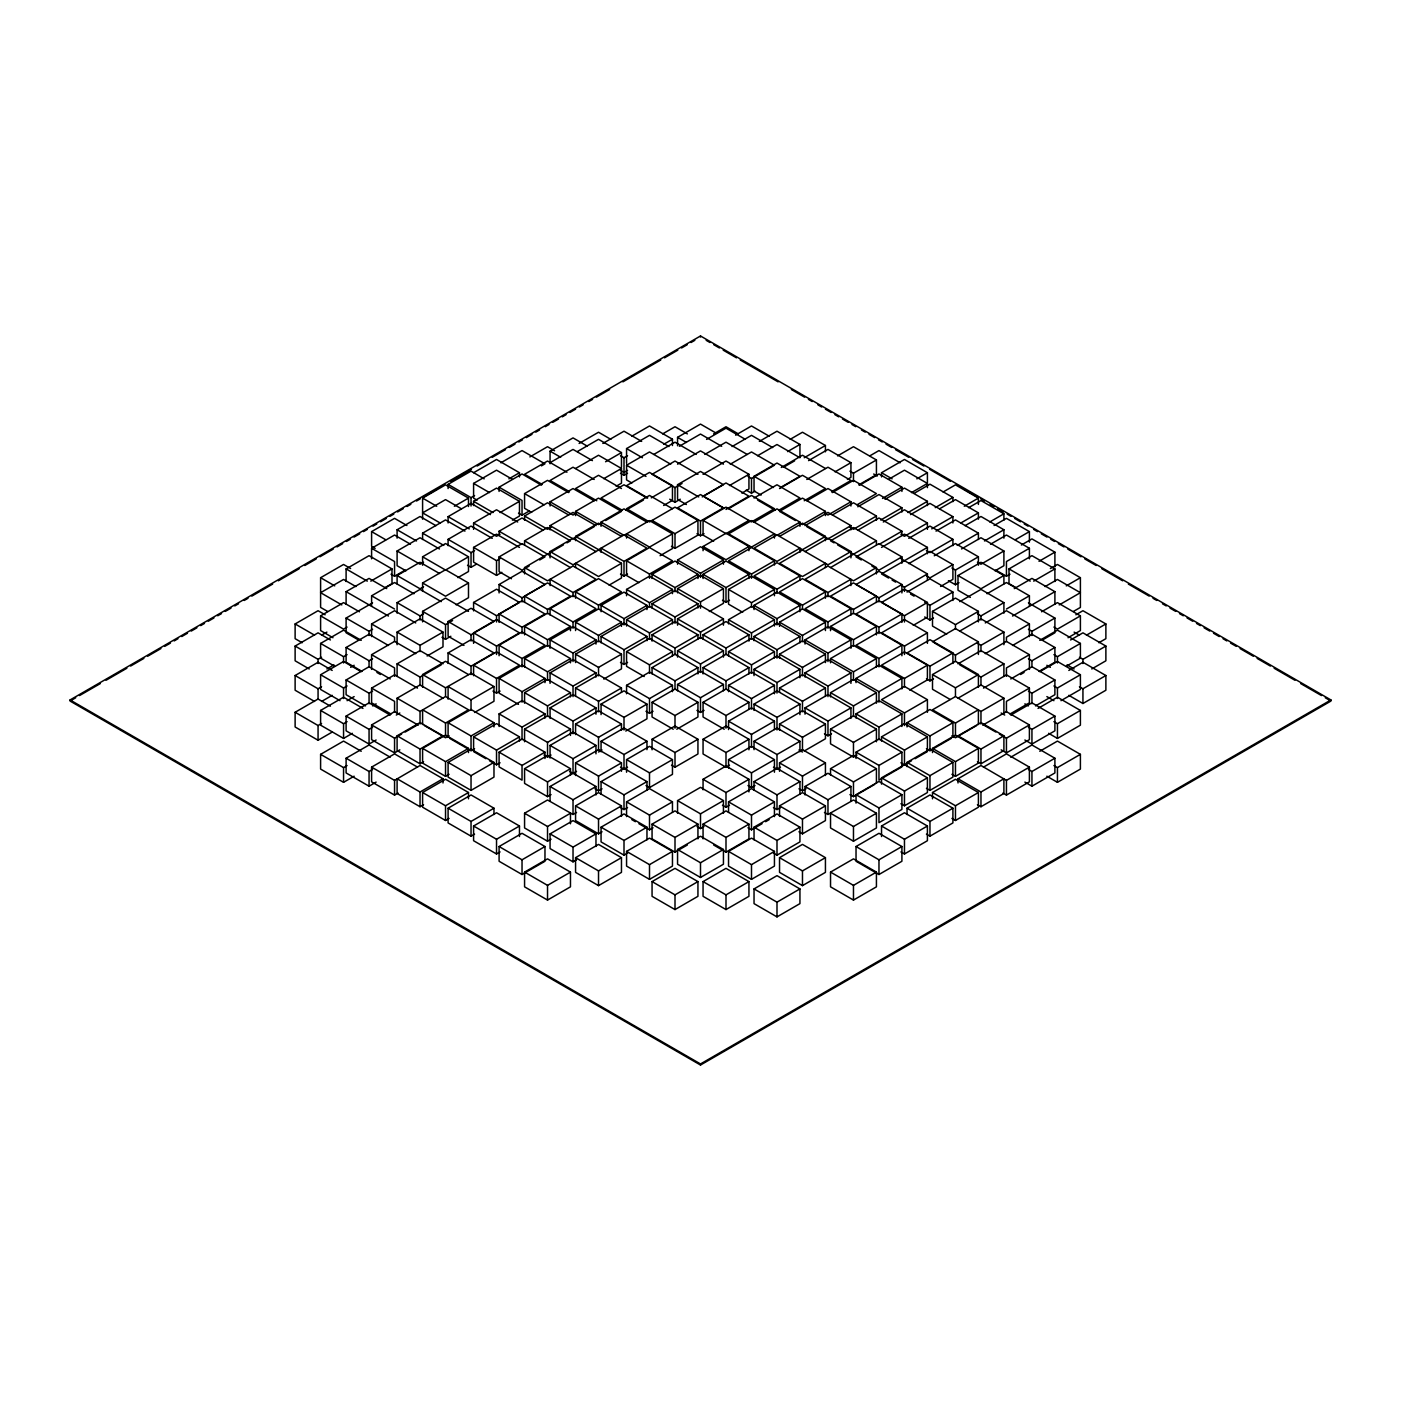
<?xml version="1.0" encoding="UTF-8"?>
<svg xmlns="http://www.w3.org/2000/svg" width="1401" height="1401" viewBox="0 0 1401 1401"><rect width="100%" height="100%" fill="white"/><g stroke="black" fill="none" stroke-linecap="round" stroke-linejoin="round"><path stroke-width="1.5" d="M70.05 699.957L700.5 335.977L1330.95 699.957L1330.95 701.043L700.5 1065.023L70.05 701.043L70.05 699.957L700.5 1063.954L1330.95 699.957M71.941 699.94L75.724 697.751M79.524 695.561L100.347 683.548M106.021 680.273L126.843 668.242M130.626 666.053L143.883 658.4M147.665 656.228L160.922 648.575M164.705 646.386L170.397 643.112M174.179 640.922L177.962 638.733M181.745 636.544L187.436 633.27M191.219 631.08L196.893 627.806M200.676 625.617L204.476 623.427M208.259 621.238L213.933 617.964M217.715 615.775L221.516 613.585M225.298 611.396L230.972 608.122M234.755 605.933L238.555 603.761M244.229 600.469L248.012 598.28M251.795 596.108L272.635 584.077M278.309 580.802L299.131 568.771M304.805 565.496L316.171 558.946M319.953 556.757L333.21 549.104M336.993 546.915L342.685 543.641M346.467 541.451L350.25 539.262M354.033 537.073L359.724 533.799M363.507 531.609L367.29 529.42M372.964 526.146L376.764 523.956M380.547 521.767L386.221 518.493M390.003 516.304L393.786 514.114M397.586 511.943L403.26 508.651M407.043 506.479L410.826 504.29M416.517 501.015L420.3 498.826M424.083 496.637L437.34 488.984M450.597 481.331L471.419 469.3M477.093 466.025L488.459 459.475M492.241 457.286L505.498 449.633M509.281 447.444L514.955 444.17M518.755 441.98L522.538 439.791M526.321 437.602L531.995 434.328M535.795 432.138L539.578 429.949M545.252 426.675L549.034 424.485M552.835 422.314L558.509 419.022M562.291 416.833L566.074 414.661M569.874 412.472L575.548 409.197M579.331 407.008L583.114 404.819M588.805 401.544L592.588 399.355M596.371 397.166L609.628 389.513M622.885 381.86L660.747 360.004M664.529 357.815L677.786 350.162M681.569 347.973L687.243 344.699M691.026 342.509L694.826 340.32M422.594 519.176L422.594 498.108L445.536 484.851L468.494 498.108L468.494 506.514M448.092 488.564L448.092 484.361L471.034 471.121L484.168 478.844M375.135 548.369L371.598 546.32L371.598 531.609L394.557 518.352L406.903 525.498M473.591 472.732L496.532 459.475L519.473 472.732L519.473 476.935M500.84 462.803L522.03 450.579L544.971 463.819L541.451 465.868M477.111 500.175L473.591 498.143L473.591 483.415L496.532 470.176L512.416 479.352M397.096 538.159L397.096 529.753L420.037 516.496L435.921 525.673M327.676 611.484L320.601 607.421L320.601 577.702L343.56 564.463L350.618 568.543M371.598 558.806L371.598 548.281L394.557 535.042L410.44 544.201M529.876 456.901L547.528 446.709L554.586 450.772M454.362 506.251L468.494 498.108M346.1 581.52L346.1 568.911L369.058 555.672L392 568.911L392 583.639L384.942 587.702M550.068 463.766L550.068 451.157L573.027 437.9L587.142 446.061M448.092 484.361L471.034 497.618L474.571 495.569M508.896 478.844L519.473 472.732M473.591 505.551L473.591 501.33L496.532 488.091L519.473 501.33L519.473 516.058L512.416 520.139M448.092 522.958L448.092 516.654L471.034 503.397L490.455 514.605M499.089 491.418L499.089 487.198L522.03 473.958L541.451 485.166M422.594 539.473L422.594 533.168L445.536 519.911L464.957 531.119M579.103 443.452L598.525 432.244L610.871 439.371M405.922 570.802L397.096 565.706L397.096 550.996L420.037 537.739L439.459 548.947M550.068 462.663L573.027 449.423L592.43 460.631M577.335 451.56L598.525 439.336L621.466 452.593L621.466 467.304M346.1 604.269L346.1 591.66L369.058 578.403L386.711 588.595M602.833 443.434L624.005 431.21L641.658 441.403M302.178 642.744L295.121 638.681L295.121 623.953L318.062 610.713L325.12 614.776M370.81 581.135L392 568.911M473.591 529.35L473.591 523.046L496.532 509.789L517.705 522.013M531.644 512.398L524.569 508.318L524.569 493.607L547.528 480.35L568.701 492.574M448.092 545.654L448.092 539.35L471.034 526.093L492.224 538.334M332.965 637.718L320.601 630.59L320.601 615.862L343.56 602.623L359.444 611.782M422.594 565.216L422.594 556.792L445.536 543.553L468.494 556.792L468.494 571.52L457.899 577.632M575.566 468.477L598.525 455.237L621.466 468.477L621.466 483.205L616.16 486.252M631.851 436.166L649.504 425.974L672.462 439.231L672.462 445.536M500.069 512.556L519.473 501.33M391.019 574.217L394.557 576.249L405.134 570.137M397.096 583.937L397.096 575.531L420.037 562.274L439.459 573.482M423.575 562.204L420.037 564.235L397.096 550.996M371.598 606.3L371.598 595.793L394.557 582.536L413.96 593.744M626.562 463.311L626.562 448.583L649.504 435.343L668.925 446.551M605.582 461.752L621.466 452.593M309.236 668.96L295.121 660.799L295.121 646.071L318.062 632.832L330.408 639.959M662.655 433.89L675.002 426.745L687.366 433.89M518.493 513.134L522.03 515.183L529.088 511.102M358.463 639.924L346.1 632.779L346.1 618.069L372.578 602.868M620.485 455.675L624.005 457.707L627.543 455.675M524.569 520.244L524.569 516.023L547.528 502.784L568.701 515.008M499.089 535.445L499.089 531.224L522.03 517.985L543.203 530.208M550.068 506.006L550.068 501.786L573.027 488.546L594.199 500.77M321.582 635.161L326.888 632.114M501.821 572.326L496.532 575.373L473.591 562.134L473.591 547.406L496.532 534.166L519.473 547.406M500.069 534.254L496.532 536.285L473.591 523.046M448.092 539.35L471.034 552.589L474.571 550.558M422.594 591.38L422.594 582.974L445.536 569.734L468.494 582.974L468.494 597.702L456.131 604.829M631.851 482.995L626.562 479.93L626.562 465.22L649.504 451.963L670.694 464.204M468.494 556.792L445.536 570.049L422.594 556.792M603.813 478.669L621.466 468.477M347.08 627.07L343.56 629.119L320.601 615.862M663.636 444.327L672.462 439.231M334.734 666.298L320.601 658.137L320.601 643.427L343.56 630.17L361.213 640.362M677.559 445.746L677.559 437.34L700.5 424.1L716.384 433.259M423.575 586.739L420.037 588.77L397.096 575.531M397.096 613.165L397.096 602.64L420.037 589.401L441.227 601.624M653.829 454.432L675.002 442.191L696.192 454.432M627.543 470.386L624.005 472.435L620.485 470.386M620.485 473.24L624.005 475.289L627.543 473.24M371.598 636.579L371.598 623.953L394.557 610.713L415.729 622.937M679.327 446.289L700.5 434.065L721.673 446.289M467.514 565.286L471.034 567.317L476.322 564.253M295.121 646.071L318.062 659.328L321.582 657.297M550.068 529.841L550.068 525.638L573.027 512.398L595.968 525.638M524.569 545.024L524.569 540.821L547.528 527.564L570.47 540.821L566.932 542.852M575.566 515.586L575.566 511.383L598.525 498.126L621.466 511.383L605.582 520.542M346.1 618.069L369.058 631.308L372.578 629.277M511.435 578.753L499.089 571.626L499.089 556.898L522.03 543.658L544.971 556.898L539.683 559.962M551.048 527.249L547.528 529.28L524.569 516.023M576.547 512.994L573.027 515.043L550.068 501.786M314.524 701.446L295.121 690.238L295.121 675.527L318.062 662.27L332.177 670.431M713.634 433.89L725.998 426.745L738.345 433.89M361.983 671.394L346.1 662.235L346.1 647.507L369.058 634.268L388.462 645.476M473.591 547.406L496.532 560.663L500.069 558.614M706.577 439.389L725.998 428.181L745.42 439.389M468.494 582.974L445.536 596.231L422.594 582.974M320.601 643.427L343.56 656.666L347.08 654.635M422.594 621.869L422.594 611.361L445.536 598.104L468.494 611.361M677.559 464.151L700.5 450.912L723.441 464.151M326.888 668.96L333.946 664.88M397.096 602.64L420.037 615.897L423.575 613.848M340.023 700.675L320.601 689.467L320.601 674.739L343.56 661.5L361.213 671.692M735.613 435.151L751.496 425.974L769.149 436.166M397.096 644.705L397.096 632.079L420.037 618.839L442.996 632.079L442.996 646.807L427.112 655.983M704.808 454.432L725.998 442.191L747.171 454.432M575.566 540.611L575.566 536.39L598.525 523.151L621.466 536.39M550.068 557.861L550.068 551.556L573.027 538.299L595.968 551.556M601.064 526.321L601.064 522.118L624.005 508.861L646.964 522.118M371.598 669.398L371.598 654.67L394.557 641.43L415.729 653.654M732.075 446.551L751.496 435.343L772.669 447.567M350.618 667.314L354.138 665.282M594.199 526.671L573.027 538.895L550.068 525.638M524.569 573.885L524.569 567.58L563.412 544.884M602.045 522.591L598.525 524.622L575.566 511.383M529.088 566.074L522.03 570.154L499.089 556.898M625.774 510.262L643.427 500.069M295.121 675.527L318.062 688.767L321.582 686.735M499.089 584.515L522.03 571.275L544.971 584.515L522.03 597.772L499.089 584.515L499.089 592.938M346.1 647.507L369.058 660.747L372.578 658.715M651.272 497.863L672.462 485.639L672.462 500.367L663.636 505.463M473.591 602.465L496.532 589.208L519.473 602.465L496.532 615.704L473.591 602.465L473.591 610.871M686.385 504.518L677.559 499.421L677.559 484.693L700.5 471.454L723.441 484.693L702.269 496.935M697.943 474.309L675.002 461.052L652.06 474.309L675.002 487.548L682.059 483.468M365.521 705.911L346.1 694.703L346.1 679.975L369.058 666.736L390.231 678.96M759.342 441.403L776.995 431.21L799.936 444.45L799.936 457.076M448.092 621.501L471.034 608.262L493.975 621.501L471.034 634.758L448.092 621.501L448.092 636.229L463.976 645.388M703.057 474.309L725.998 461.052L748.94 474.309L748.94 489.019L741.882 493.099M422.594 611.361L445.536 624.601L452.593 620.538M332.177 732.093L318.062 740.236L295.121 726.996L295.121 712.268L318.062 699.029L330.408 706.157M730.306 464.204L751.496 451.963L774.438 465.22L751.496 478.459L747.959 476.428M320.601 674.739L343.56 687.996L347.08 685.947M321.582 701.446L332.177 695.334M397.096 632.079L420.037 645.336L442.996 632.079M669.713 499.211L675.002 502.276L680.291 499.211M397.096 676.455L397.096 663.846L420.037 650.607L442.996 663.846M757.573 455.728L776.995 444.52L799.936 457.759M352.387 733.318L343.56 738.415L320.601 725.175L320.601 710.447L343.56 697.208L362.964 708.416M790.129 439.371L802.475 432.244L825.434 445.5L825.434 451.805M442.016 637.297L445.536 639.329L450.842 636.264M524.569 596.143L547.528 582.904L570.47 596.143L547.528 609.4L524.569 596.143L524.569 602.448M347.08 700.675L354.138 696.595M499.089 613.971L522.03 600.714L544.971 613.971L522.03 627.21L499.089 613.971L499.089 622.377M703.057 496.199L725.998 482.96L748.94 496.199L725.998 509.456M391.019 714.037L371.598 702.829L371.598 688.101L394.557 674.862L417.498 688.101M346.1 679.975L369.058 693.232L372.578 691.183M473.591 632.832L496.532 619.592L519.473 632.832L496.532 646.089L473.591 632.832L473.591 643.357M787.572 451.595L799.936 444.45M729.518 485.517L748.94 474.309M295.121 712.268L318.062 725.525L321.582 723.494M448.092 652.936L471.034 639.697L493.975 652.936L471.034 666.193L448.092 652.936L448.092 663.461M761.111 495.096L754.036 491.015L754.036 476.305L776.995 463.048L799.936 476.305L780.515 487.513M376.116 740.008L369.058 744.071L346.1 730.832L346.1 716.104L369.058 702.864L390.231 715.088M422.594 687.173L422.594 674.564L445.536 661.307L468.494 674.564M781.303 467.461L802.475 455.237L825.434 468.477M397.096 663.846L420.037 677.086L441.227 664.862M784.052 466.936L794.647 460.824M372.578 705.911L376.116 703.862M601.064 552.362L601.064 548.141L624.005 561.398L646.964 548.141L624.005 534.902L598.525 549.647L575.566 536.39M320.601 710.447L343.56 723.704L347.08 721.655M609.102 585.145L621.466 578L621.466 563.29L598.525 576.529L575.566 563.29L575.566 567.493M660.099 555.707L672.462 548.562L672.462 533.851L649.504 547.09L626.562 533.851L626.562 538.054M804.244 457.724L825.434 445.5M626.562 560.803L649.504 547.563L672.462 560.803L649.504 574.06L626.562 560.803L626.562 575.531L638.926 582.658M550.068 585.583L550.068 579.278L573.027 592.518L595.968 579.278L573.027 566.022L547.528 580.82L524.569 567.58M652.06 520.401L675.002 533.641L697.943 520.401L697.943 535.112L675.002 548.369L671.482 546.32M575.566 591.887L598.525 578.648L621.466 591.887L598.525 605.144L575.566 591.887L575.566 598.209M700.5 521.067L723.441 507.827L700.5 494.571L677.559 507.827L700.5 521.067L700.5 535.795L704.038 533.746M550.068 608.717L573.027 595.46L595.968 608.717L573.027 621.956L550.068 608.717L550.068 615.021M713.634 541.224L703.057 535.112L703.057 520.401L725.998 507.144L751.496 521.943L774.438 508.703L751.496 495.446L728.538 508.703M746.19 490.122L751.496 493.187L755.016 491.138M397.096 712.916L397.096 698.188L420.037 684.949L442.996 698.188M808.57 460.631L827.973 449.423L850.932 462.663L850.932 477.391L847.395 479.422M524.569 634.863L524.569 626.457L547.528 613.218L570.47 626.457L570.47 630.66M499.089 645.231L522.03 631.974L544.971 645.231L522.03 658.47L499.089 645.231L499.089 655.738M754.036 498.02L776.995 484.781L799.936 498.02L778.746 510.262M620.485 574.077L624.005 576.126L627.543 574.077M473.591 665.177L496.532 651.92L519.473 665.177L496.532 678.417L473.591 665.177L473.591 675.685M779.534 488.529L802.475 475.289L825.434 488.529L804.244 500.752M354.138 776.207L343.56 782.318L320.601 769.079L320.601 754.351L343.56 741.094L361.213 751.286M399.845 749.833L394.557 752.897L371.598 739.64L371.598 724.93L394.557 711.673L418.286 725.14M837.588 455.885L853.472 446.709L876.431 459.966L876.431 474.676L858.778 484.869M346.1 716.104L369.058 729.361L372.578 727.329M396.308 715.053L399.845 713.021M422.594 674.564L445.536 687.803L471.034 673.303L493.975 686.543L493.975 701.271L474.571 712.479M806.801 479.457L827.973 467.216L850.932 480.473L831.511 491.681M652.06 578.508L652.06 574.305L675.002 561.065L697.943 574.305L697.943 578.508M626.562 595.74L626.562 589.436L649.504 576.179L672.462 589.436L672.462 593.639M677.559 564.2L677.559 559.997L700.5 546.74L723.441 559.997L723.441 564.2M601.064 611.677L601.064 605.372L624.005 592.133L646.964 605.372L646.964 609.575M703.057 550.698L703.057 546.495L725.998 533.256L748.94 546.495L748.94 550.698M748.94 520.401L725.998 533.641L703.057 520.401M420.037 724.054L420.037 711.445L445.536 696.56L468.494 709.799L445.536 723.056L422.594 709.799L422.594 724.527M835.049 471.839L850.932 462.663M575.566 630.573L575.566 622.167L598.525 608.927L621.466 622.167L621.466 626.37M524.569 626.457L547.528 639.714L570.47 626.457M550.068 648.278L550.068 639.872L573.027 626.615L595.968 639.872L595.968 644.075M754.036 522.118L776.995 508.861L799.936 522.118L799.936 526.321M376.116 782.108L369.058 786.189L346.1 772.949L346.1 758.221L369.058 744.982L390.231 757.205M870.144 455.675L878.97 450.579L900.16 462.803M524.569 666.981L524.569 658.575L547.528 645.336L570.47 658.575L570.47 662.778M397.096 735.823L420.037 722.583L442.996 735.823L420.037 749.08L397.096 735.823L397.096 750.551L420.037 763.79L423.575 761.759M320.601 754.351L343.56 767.59L347.08 765.559M371.598 724.93L394.557 738.169L401.614 734.089M405.134 732.058L417.498 724.93M849.952 471.174L853.472 473.205L876.431 459.966M518.493 704.37L499.089 693.145L499.089 678.434L522.03 665.177L544.971 678.434L544.971 682.637M806.801 500.77L827.973 488.546L850.932 501.786L850.932 506.006M448.092 699.169L448.092 686.543L471.034 699.8L493.975 686.543M832.299 492.574L853.472 480.35L876.431 493.607L857.009 504.815M652.06 574.305L675.002 587.562L697.943 574.305M626.562 589.436L649.504 602.675L672.462 589.436M677.559 559.997L700.5 573.237L723.441 559.997M601.064 605.372L624.005 618.629L646.964 605.372M748.94 546.495L725.998 559.735L703.057 546.495M492.994 691.096L496.532 693.145L500.069 691.096M677.559 592.833L677.559 588.63L700.5 575.373L723.441 588.63L723.441 603.341L709.326 611.501M652.06 607.946L652.06 603.743L675.002 590.504L697.943 603.743L697.943 607.946M703.057 578.508L703.057 574.305L725.998 561.065L748.94 574.305L748.94 578.508M575.566 622.167L598.525 635.424L621.466 622.167M398.077 793.054L394.557 795.085L371.598 781.846L371.598 767.118L394.557 753.878L417.498 767.118M448.092 737.451L448.092 722.723L471.034 709.484L493.975 722.723L493.975 726.926M626.562 626.002L626.562 619.68L649.504 606.44L672.462 619.68L672.462 623.9M859.549 485.166L878.97 473.958L901.911 487.198L901.911 491.418M881.527 476.935L881.527 472.732L904.468 459.475L927.409 472.732L927.409 487.636M601.064 642.779L601.064 636.474L624.005 623.217L646.964 636.474L646.964 640.677M550.068 639.872L573.027 653.111L595.968 639.872M799.936 522.118L776.995 535.357L751.496 520.594L728.538 533.851L751.496 547.09L774.438 533.851L774.438 538.054M346.1 758.221L369.058 771.478L372.578 769.429M575.566 662.568L575.566 654.162L598.525 640.905L621.466 654.162L621.466 668.872L603.813 679.065M779.534 536.39L802.475 523.151L825.434 536.39L825.434 540.611M524.569 658.575L547.528 671.815L570.47 658.575M825.434 515.586L825.434 511.383L802.475 524.622L798.955 522.591M550.068 683.355L550.068 672.848L573.027 659.591L595.968 672.848L595.968 677.051M805.032 525.638L827.973 512.398L850.932 525.638L850.932 529.841M449.073 774.315L445.536 776.347L422.594 763.107L422.594 748.379L445.536 735.14L468.494 748.379L468.494 752.582M888.584 479.352L904.468 470.176L927.409 483.415L911.526 492.592M499.089 678.434L522.03 691.674L544.971 678.434M850.932 501.786L827.973 515.043L824.453 512.994M449.073 735.735L445.536 737.767L424.363 725.543M524.569 703.179L524.569 692.672L547.528 679.415L570.47 692.672L570.47 696.875M832.299 515.008L853.472 502.784L876.431 516.023L876.431 520.244M499.089 726.489L499.089 713.88L522.03 700.623L544.971 713.88L544.971 718.083M857.797 506.777L878.97 494.553L901.911 507.792L901.911 511.995M677.559 588.63L700.5 601.87L723.441 588.63M652.06 603.743L675.002 617L697.943 603.743M703.057 574.305L725.998 587.562L748.94 574.305M448.092 722.723L471.034 735.98L493.975 722.723M626.562 619.68L649.504 632.937L672.462 619.68M774.438 560.803L751.496 547.563L728.538 560.803L751.496 574.06L774.438 560.803L774.438 565.006M882.507 498.423L901.911 487.198M394.557 795.085L394.557 780.375L420.037 765.506L442.996 778.763L442.996 782.966M916.832 478.844L927.409 472.732M601.064 636.474L624.005 649.714L646.964 636.474M485.937 758.712L473.591 751.584L473.591 736.856L496.532 723.616L519.473 736.856L519.473 741.059M677.559 625.179L677.559 618.874L700.5 605.617L723.441 618.874L723.441 625.179M742.67 612.307L728.538 604.146L728.538 589.436L751.496 576.179L774.438 589.436L774.438 595.74M885.047 499.299L904.468 488.091L927.409 501.33L927.409 505.551M652.06 641.115L652.06 634.811L675.002 621.571L697.943 634.811L697.943 639.014M575.566 654.162L598.525 667.401L621.466 654.162M825.434 536.39L802.475 549.647L776.995 534.902L754.036 548.141L776.995 561.398L799.936 548.141L799.936 552.362M644.215 676.525L626.562 666.333L626.562 651.605L649.504 638.366L672.462 651.605L672.462 655.808M805.032 551.556L827.973 538.299L850.932 551.556L850.932 557.861M550.068 672.848L573.027 686.087L595.968 672.848M850.932 525.638L827.973 538.895L806.801 526.671M422.594 748.379L445.536 761.636L468.494 748.379M575.566 696.42L575.566 688.014L598.525 674.774L621.466 688.014L621.466 692.217M448.092 762.407L471.034 749.15L493.975 762.407L493.975 777.117L471.034 790.374L448.092 777.117L448.092 762.407L471.034 775.646L493.975 762.407M914.082 493.362L929.966 484.186L952.908 497.443L952.908 501.646M722.461 600.241L725.998 602.272L729.518 600.241M524.569 692.672L547.528 705.911L570.47 692.672M876.431 516.023L853.472 529.28L849.952 527.249M449.861 738.467L471.034 750.691L474.571 748.659M620.485 662.393L624.005 664.442L627.543 662.393M550.068 718.38L550.068 707.873L573.027 694.616L595.968 707.873L595.968 714.177M857.797 530.208L878.97 517.985L901.911 531.224L901.911 535.445M499.089 713.88L522.03 727.119L544.971 713.88M880.739 520.034L901.911 507.792M524.569 741.742L524.569 729.115L547.528 715.876L570.47 729.115L570.47 735.42M883.295 522.013L904.468 509.789L927.409 523.046L927.409 529.35M423.575 804.699L420.037 806.731L397.096 793.474L397.096 778.763L420.037 792.003L442.996 778.763M449.073 818.429L445.536 820.478L422.594 807.221L422.594 792.511L445.536 779.254L468.494 792.511L468.494 798.815M677.559 618.874L700.5 632.114L723.441 618.874M728.538 589.436L751.496 602.675L774.438 589.436M943.101 491.996L955.464 484.851L978.406 498.108L978.406 504.413M473.591 736.856L496.532 750.113L519.473 736.856M908.006 512.556L927.409 501.33M652.06 634.811L675.002 648.068L697.943 634.811M799.936 575.934L776.995 562.694L754.036 575.934L776.995 589.191L799.936 575.934L799.936 580.137M626.562 651.605L649.504 664.862L672.462 651.605M544.971 752.162L522.03 765.419L522.03 780.129L499.089 766.89L499.089 752.162L522.03 738.922L544.971 752.162L544.971 758.466M728.538 623.9L728.538 619.68L751.496 606.44L774.438 619.68L774.438 626.002M910.545 514.605L929.966 503.397L952.908 516.654L952.908 522.958M703.057 639.014L703.057 634.811L725.998 621.571L748.94 634.811L748.94 641.115M754.036 609.575L754.036 605.372L776.995 592.133L799.936 605.372L799.936 611.677M677.559 657.087L677.559 650.764L700.5 637.525L723.441 650.764L723.441 657.087M850.932 551.556L827.973 564.796L802.475 550.033L779.534 563.29L802.475 576.529L825.434 563.29L825.434 567.493M652.06 673.899L652.06 667.594L675.002 654.337L697.943 667.594L697.943 673.899M575.566 688.014L598.525 701.271L621.466 688.014M626.562 693.758L626.562 685.334L649.504 672.095L672.462 685.334L672.462 691.639M830.53 567.58L876.431 540.821L853.472 527.564L830.53 540.821L834.068 542.852M935.255 507.635L952.908 497.443M601.064 714.615L601.064 704.108L624.005 690.851L646.964 704.108L646.964 718.818L625.774 731.059M939.581 508.791L955.464 499.614L978.406 512.871L978.406 519.176M489.474 760.743L496.532 764.823L500.069 762.792M550.068 707.873L573.027 721.112L595.968 707.873M878.97 544.481L901.911 531.224M575.566 734.562L575.566 724.054L598.525 710.797L621.466 724.054L621.466 730.359M881.527 547.406L904.468 534.166L927.409 547.406L927.409 553.728M524.569 729.115L547.528 742.372L570.47 729.115M927.409 523.046L904.468 536.285L900.931 534.254M422.594 792.511L445.536 805.75L468.494 792.511M550.068 758.046L550.068 745.42L573.027 732.18L595.968 745.42L595.968 753.843M908.776 538.334L929.966 526.093L952.908 539.35L952.908 545.654M964.291 506.251L978.406 498.108M474.571 834.138L471.034 836.169L448.092 822.93L448.092 808.202L471.034 794.945L493.975 808.202L493.975 814.506M728.538 619.68L751.496 632.937L774.438 619.68M931.735 528.877L952.908 516.654M968.599 507.687L980.963 500.56L1003.904 513.799L1003.904 520.104M703.057 634.811L725.998 648.068L748.94 634.811M754.036 605.372L776.995 618.629L799.936 605.372M677.559 650.764L700.5 664.021L723.441 650.764M825.434 591.887L802.475 578.648L779.534 591.887L802.475 605.144L825.434 591.887L825.434 598.209M652.06 667.594L675.002 680.833L697.943 667.594M837.588 544.884L876.431 567.58L853.472 580.82L827.973 566.022L805.032 579.278L827.973 592.518L850.932 579.278L850.932 585.583M551.048 794.612L547.528 796.644L524.569 783.404L524.569 768.676L547.528 755.437L570.47 768.676L570.47 774.998M936.043 531.119L955.464 519.911L978.406 533.168L978.406 539.473M754.036 640.677L754.036 636.474L776.995 623.217L799.936 636.474L799.936 642.779M728.538 655.808L728.538 651.605L751.496 638.366L774.438 651.605L774.438 657.91M779.534 626.37L779.534 622.167L802.475 608.927L825.434 622.167L825.434 630.573M543.991 755.051L547.528 757.083L551.048 755.051M626.562 685.334L649.504 698.591L672.462 685.334M703.057 673.899L703.057 667.594L725.998 654.337L748.94 667.594L748.94 673.899M677.559 690.781L677.559 684.459L700.5 671.219L723.441 684.459L723.441 690.781M601.064 704.108L624.005 717.347L646.964 704.108M901.911 563.22L901.911 556.898L878.97 570.154L871.912 566.074M960.753 523.046L978.406 512.871M673.233 729.238L652.06 716.997L652.06 702.286L675.002 689.029L697.943 702.286L697.943 716.997L676.771 729.238M575.566 724.054L598.525 737.294L621.466 724.054M927.409 547.406L881.527 573.955L888.584 578.035M965.079 525.673L980.963 516.496L1003.904 529.753L1003.904 538.159M601.064 751.777L601.064 741.269L624.005 728.012L646.964 741.269L646.964 749.675M645.984 711.27L649.504 713.302L653.041 711.27M908.776 563.605L929.966 551.381L952.908 564.621L952.908 579.349L940.561 586.476M550.068 745.42L573.027 758.677L595.968 745.42M952.908 539.35L929.966 552.589L926.429 550.558M448.092 808.202L471.034 821.441L493.975 808.202M989.789 521.96L1003.904 513.799M575.566 775.489L575.566 762.88L598.525 749.623L621.466 762.88L621.466 771.286M934.274 555.777L955.464 543.553L978.406 556.792L978.406 565.216M598.525 752.022L602.045 749.973M524.569 768.676L547.528 781.933L570.47 768.676M754.036 636.474L776.995 649.714L799.936 636.474M957.233 545.392L978.406 533.168M728.538 651.605L751.496 664.862L774.438 651.605M779.534 622.167L802.475 635.424L825.434 622.167M500.069 851.931L496.532 853.98L473.591 840.723L473.591 826.012L496.532 812.755L519.473 826.012L519.473 836.52M994.097 525.498L1006.443 518.352L1029.402 531.609L1029.402 542.117M703.057 667.594L725.998 680.833L748.94 667.594M850.932 608.717L827.973 595.46L805.032 608.717L827.973 621.956L850.932 608.717L850.932 615.021M677.559 684.459L700.5 697.716L723.441 684.459M876.431 596.143L853.472 582.904L830.53 596.143L853.472 609.4L876.431 596.143L876.431 602.448M550.068 801.232L550.068 786.504L576.547 771.356M779.534 658.365L779.534 654.162L802.475 640.905L825.434 654.162L825.434 662.568M961.541 548.947L980.963 537.739L1003.904 550.996L1003.904 565.706L995.078 570.802M754.036 675.615L754.036 669.31L776.995 656.053L799.936 669.31L799.936 677.716M805.032 644.075L805.032 639.872L827.973 626.615L850.932 639.872L850.932 648.278M652.06 702.286L675.002 715.526L697.943 702.286M901.911 584.515L878.97 571.275L856.029 584.515L878.97 597.772L901.911 584.515L901.911 592.938M728.538 691.639L728.538 685.334L751.496 672.095L774.438 685.334L774.438 693.758M830.53 630.66L830.53 626.457L853.472 613.218L876.431 626.457L876.431 634.863M724.229 729.238L703.057 716.997L703.057 702.286L725.998 689.029L748.94 702.286L748.94 708.591M900.931 585.163L904.468 587.212L927.409 573.955L900.931 558.614M984.483 540.961L1003.904 529.753M601.064 741.269L624.005 754.509L646.964 741.269M952.908 564.621L929.966 577.877L926.429 575.829M652.06 749.78L652.06 739.255L675.002 726.016L697.943 739.255L697.943 753.983L675.002 767.223L671.482 765.191M907.025 592.063L929.966 578.823L952.908 592.063L952.908 600.469M551.048 839.181L547.528 841.213L524.569 827.956L524.569 813.245L547.528 799.989L573.027 814.471L576.547 812.44M990.56 544.201L1006.443 535.042L1029.402 548.281L1029.402 558.806M696.962 710.395L700.5 712.426L704.038 710.395M626.562 772.231L626.562 759.622L649.504 746.365L672.462 759.622L672.462 774.333L649.504 787.59L645.984 785.541M575.566 762.88L598.525 776.119L621.466 762.88M951.927 568L955.464 570.049L978.406 556.792M473.591 826.012L496.532 839.252L519.473 826.012M1015.27 539.753L1029.402 531.609M601.064 794.227L601.064 781.6L624.005 768.361L646.964 781.6L646.964 790.024M970.368 597.386L958.004 590.241L958.004 575.531L980.963 562.274L1003.904 575.531L1003.904 583.937M620.485 767.188L624.005 769.237L627.543 767.188M550.068 786.504L573.027 799.761L595.968 786.504L595.968 794.927M1003.904 550.996L980.963 564.235L977.425 562.204M779.534 654.162L802.475 667.401L825.434 654.162M754.036 669.31L776.995 682.55L799.936 669.31M805.032 639.872L827.973 653.111L850.932 639.872M728.538 685.334L751.496 698.591L774.438 685.334M830.53 626.457L853.472 639.714L876.431 626.457M499.089 846.537L522.03 833.297L544.971 846.537L544.971 861.265L522.03 874.504L499.089 861.265L499.089 846.537L522.03 859.794L544.971 846.537M703.057 702.286L725.998 715.526L748.94 702.286M901.911 613.971L878.97 600.714L856.029 613.971L878.97 627.21L901.911 613.971L901.911 622.377M1021.364 545.007L1031.942 538.895L1054.9 552.152L1054.9 566.862M594.987 788.816L598.525 790.847L602.045 788.816M948.407 580.697L955.464 584.76L958.985 582.728M805.032 677.051L805.032 672.848L827.973 659.591L850.932 672.848L850.932 683.355M779.534 692.217L779.534 688.014L802.475 674.774L825.434 688.014L825.434 696.42M830.53 662.778L830.53 658.575L853.472 645.336L876.431 658.575L876.431 666.981M927.409 602.465L904.468 589.208L881.527 602.465L904.468 615.704L927.409 602.465L927.409 617.176L913.294 625.336M602.045 831.791L598.525 833.84L575.566 820.583L575.566 805.873L598.525 792.616L621.466 805.873L621.466 816.38M754.036 710.412L754.036 704.108L776.995 690.851L799.936 704.108L799.936 714.615M728.538 729.571L728.538 721.165L751.496 707.908L774.438 721.165L774.438 729.571M652.06 739.255L675.002 752.512L697.943 739.255M924.678 602.255L929.966 605.32L952.908 592.063M524.569 813.245L547.528 826.485L570.47 813.245L570.47 823.753M1029.402 548.281L1006.443 561.538L1006.443 576.249L1009.981 574.217M729.518 765.191L725.998 767.223L703.057 753.983L703.057 739.255L725.998 726.016L748.94 739.255L748.94 749.78M626.562 759.622L649.504 772.862L672.462 759.622M946.638 634.233L932.506 626.072L932.506 611.361L955.464 598.104L978.406 611.361L978.406 621.869M576.547 859.794L573.027 861.843L550.068 848.586L550.068 833.875L573.027 820.618L595.968 833.875L595.968 846.484M1016.058 587.702L1009 583.639L1009 568.911L1031.942 555.672L1054.9 568.911L1054.9 581.52M601.064 781.6L624.005 794.857L646.964 781.6M1003.904 575.531L980.963 588.77L958.004 575.531M959.773 601.624L980.963 589.401L1003.904 602.64L1003.904 613.165M924.678 616.965L929.966 620.03L933.486 617.999M1039.017 561.311L1054.9 552.152M626.562 816.59L626.562 801.862L649.504 788.623L672.462 801.862L672.462 812.387M987.04 593.744L1006.443 582.536L1029.402 595.793L1029.402 606.3M805.032 672.848L827.973 686.087L850.932 672.848M575.566 805.873L598.525 819.112L621.466 805.873M779.534 688.014L802.475 701.271L825.434 688.014M830.53 658.575L853.472 671.815L876.431 658.575M754.036 704.108L776.995 717.347L799.936 704.108M901.911 645.231L878.97 631.974L856.029 645.231L878.97 658.47L901.911 645.231L901.911 655.738M728.538 721.165L751.496 734.404L774.438 721.165M927.409 632.832L904.468 619.592L881.527 632.832L904.468 646.089L927.409 632.832L927.409 643.357M620.485 807.536L624.005 809.568L627.543 807.536M703.057 739.255L725.998 752.512L748.94 739.255M830.53 696.875L830.53 692.672L853.472 679.415L876.431 692.672L876.431 703.179M805.032 714.177L805.032 707.873L827.973 694.616L850.932 707.873L850.932 718.38M856.029 682.637L856.029 678.434L878.97 665.177L901.911 678.434L901.911 688.942M779.534 730.359L779.534 724.054L802.475 710.797L825.434 724.054L825.434 738.765L804.244 751.006M627.543 853.104L624.005 855.153L601.064 841.896L601.064 827.185L624.005 813.928L646.964 827.185L646.964 839.794M1014.289 588.595L1031.942 578.403L1054.9 591.66L1054.9 604.269M524.569 872.105L547.528 858.866L570.47 872.105L570.47 886.833L547.528 900.072L524.569 886.833L524.569 872.105L547.528 885.362L570.47 872.105M1050.382 568.543L1057.44 564.463L1080.399 577.702L1080.399 607.421L1073.324 611.484M932.506 611.361L955.464 624.601L978.406 611.361M754.036 749.675L754.036 741.269L776.995 728.012L799.936 741.269L799.936 751.777M550.068 833.875L573.027 847.115L595.968 833.875M1033.71 581.135L1054.9 568.911M728.538 768.028L728.538 759.622L751.496 746.365L774.438 759.622L774.438 772.231M932.506 641.851L955.464 628.611L978.406 641.851L978.406 654.477M977.425 613.848L980.963 615.897L1003.904 602.64M703.057 789.796L703.057 779.289L725.998 766.032L748.94 779.289L748.94 791.898M959.773 631.063L980.963 618.839L1003.904 632.079L1003.904 644.705M575.566 857.657L598.525 844.4L621.466 857.657L621.466 872.368L598.525 885.625L575.566 872.368L575.566 857.657L598.525 870.897L621.466 857.657M1045.093 586.581L1057.44 579.454L1080.399 592.693L1059.209 604.917M626.562 801.862L649.504 815.119L672.462 801.862M1006.443 609.032L1029.402 595.793M677.559 813.21L677.559 800.601L700.5 787.344L723.441 800.601L723.441 813.21M985.271 622.937L1006.443 610.713L1029.402 623.953L1029.402 636.579M830.53 692.672L853.472 705.911L876.431 692.672M805.032 707.873L827.973 721.112L850.932 707.873M856.029 678.434L878.97 691.674L901.911 678.434M601.064 827.185L624.005 840.425L646.964 827.185M687.366 844.978L675.002 852.123L652.06 838.866L652.06 824.138L675.002 810.899L697.943 824.138L697.943 838.866M779.534 724.054L802.475 737.294L825.434 724.054M927.409 665.177L904.468 651.92L881.527 665.177L904.468 678.417L927.409 665.177L927.409 679.888L909.757 690.08M1012.538 616.037L1054.9 591.66M1066.266 585.863L1080.399 577.702M754.036 741.269L776.995 754.509L799.936 741.269M952.908 652.936L929.966 639.697L907.025 652.936L929.966 666.193L952.908 652.936L952.908 663.461M638.926 823.718L649.504 829.83L653.041 827.798M728.538 759.622L751.496 772.862L774.438 759.622M934.274 642.866L955.464 655.108L978.406 641.851M856.029 718.083L856.029 713.88L878.97 700.623L901.911 713.88L901.911 726.489M857.009 755.051L853.472 757.083L830.53 743.843L830.53 729.115L853.472 715.876L876.431 729.115L876.431 741.742M703.057 779.289L725.998 792.528L748.94 779.289M977.425 643.304L980.963 645.336L1003.904 632.079M626.562 851.388L649.504 838.131L672.462 851.388L672.462 866.098L649.504 879.355L626.562 866.098L626.562 851.388L649.504 864.627L672.462 851.388M779.534 771.286L779.534 762.88L802.475 749.623L825.434 762.88L825.434 775.489M950.158 699.467L932.506 689.274L932.506 674.564L955.464 661.307L978.406 674.564L978.406 687.173M1041.556 611.782L1057.44 602.623L1080.399 615.862L1080.399 630.59L1068.035 637.718M824.453 733.809L827.973 735.84L831.511 733.809M754.036 790.024L754.036 781.6L776.995 768.361L799.936 781.6L799.936 794.227M958.004 663.846L980.963 650.607L1003.904 663.846L1003.904 676.455M773.457 767.188L776.995 769.237L780.515 767.188M926.429 678.872L929.966 680.904L933.486 678.872M677.559 800.601L700.5 813.841L723.441 800.601M1029.402 623.953L1006.443 637.21L1006.443 641.413L985.271 653.654M747.959 785.541L751.496 787.59L755.016 785.541M728.538 812.387L728.538 801.862L751.496 788.623L774.438 801.862L774.438 816.59M722.461 805.225L725.998 807.256L729.518 805.225M652.06 824.138L675.002 837.395L697.943 824.138M1028.422 629.277L1031.942 631.308L1054.9 618.069L1054.9 632.779L1042.537 639.924M703.057 838.866L703.057 824.138L725.998 810.899L748.94 824.138L748.94 838.866L725.998 852.123L713.634 844.978M1012.538 645.476L1031.942 634.268L1054.9 647.507L1054.9 662.235L1039.017 671.394M696.962 826.52L700.5 828.569L704.038 826.52M856.029 713.88L878.97 727.119L901.911 713.88M830.53 729.115L853.472 742.372L876.431 729.115M927.409 699.677L904.468 686.437L881.527 699.677L904.468 712.934L927.409 699.677L927.409 712.303M1075.88 614.776L1082.938 610.713L1105.879 623.953L1105.879 638.681L1098.822 642.744M779.534 762.88L802.475 776.119L825.434 762.88M932.506 674.564L955.464 687.803L978.406 674.564M1080.399 615.862L1057.44 629.119L1053.92 627.07M677.559 849.496L700.5 836.257L723.441 849.496L723.441 864.224L700.5 877.464L677.559 864.224L677.559 849.496L700.5 862.753L723.441 849.496M1039.787 640.362L1057.44 630.17L1080.399 643.427L1080.399 658.137L1066.266 666.298M754.036 781.6L776.995 794.857L799.936 781.6M959.773 664.862L980.963 677.086L1003.904 663.846M881.527 741.059L881.527 736.856L904.468 723.616L927.409 736.856L927.409 751.584L915.063 758.712M856.029 758.466L856.029 752.162L878.97 738.922L901.911 752.162L901.911 766.89L878.97 780.129L878.97 765.419L901.911 752.162M907.025 726.926L907.025 722.723L929.966 709.484L952.908 722.723L952.908 737.451M830.53 774.998L830.53 768.676L853.472 755.437L876.431 768.676L876.431 783.404M728.538 801.862L751.496 815.119L774.438 801.862M1029.402 669.398L1029.402 654.67L1006.443 667.909L1006.443 676.333M805.032 794.927L805.032 786.504L827.973 773.264L850.932 786.504L850.932 801.232M958.004 698.188L980.963 684.949L1003.904 698.188L1003.904 712.916M798.955 788.816L802.475 790.847L806.013 788.816M779.534 816.38L779.534 805.873L802.475 792.616L825.434 805.873L825.434 820.583L802.475 833.84L798.955 831.791M983.502 688.101L1006.443 674.862L1029.402 688.101L1029.402 702.829L1009.981 714.037M703.057 824.138L725.998 837.395L748.94 824.138M1028.422 658.715L1031.942 660.747L1054.9 647.507M652.06 881.597L675.002 868.357L697.943 881.597L697.943 896.325L675.002 909.564L652.06 896.325L652.06 881.597L675.002 894.854L697.943 881.597M1070.592 639.959L1082.938 632.832L1105.879 646.071L1105.879 660.799L1091.764 668.96M773.457 807.536L776.995 809.568L780.515 807.536M1086.476 635.161L1105.879 623.953M754.036 839.794L754.036 827.185L776.995 813.928L799.936 827.185L799.936 841.896L776.995 855.153L773.457 853.104M1010.769 678.96L1031.942 666.736L1054.9 679.975L1054.9 694.703L1035.479 705.911M747.959 827.798L751.496 829.83L762.074 823.718M765.611 821.687L769.149 819.655M1020.576 674.494L1024.096 672.445M1053.92 654.635L1057.44 656.666L1080.399 643.427M728.538 851.388L751.496 838.131L774.438 851.388L774.438 866.098L751.496 879.355L728.538 866.098L728.538 851.388L751.496 864.627L774.438 851.388M1039.787 671.692L1057.44 661.5L1080.399 674.739L1080.399 689.467L1060.977 700.675M881.527 736.856L904.468 750.113L927.409 736.856M907.025 722.723L929.966 735.98L952.908 722.723M830.53 768.676L853.472 781.933L876.431 768.676M980.963 724.054L980.963 711.445L955.464 696.56L932.506 709.799L955.464 723.056L978.406 709.799L978.406 724.527M805.032 786.504L827.973 799.761L850.932 786.504M980.963 711.445L1003.904 698.188M779.534 805.873L802.475 819.112L825.434 805.873M1029.402 688.101L1006.443 701.358L1006.443 711.866M1079.418 657.297L1082.938 659.328L1105.879 646.071M907.025 766.61L907.025 762.407L929.966 749.15L952.908 762.407L952.908 777.117L929.966 790.374L926.429 788.325M881.527 784.14L881.527 777.818L911.526 760.743M932.506 752.582L932.506 748.379L955.464 735.14L978.406 748.379L978.406 763.107L955.464 776.347L951.927 774.315M703.057 881.597L725.998 868.357L748.94 881.597L748.94 896.325L725.998 909.564L703.057 896.325L703.057 881.597L725.998 894.854L748.94 881.597M926.429 748.659L929.966 750.691L951.139 738.467M1068.823 670.431L1082.938 662.27L1105.879 675.527L1105.879 690.238L1082.938 703.495L1068.823 695.334M754.036 827.185L776.995 840.425L799.936 827.185M856.029 803.123L856.029 794.7L878.97 781.46L901.911 794.7L901.911 809.428L878.97 822.667L878.97 807.957L901.911 794.7M1028.422 691.183L1031.942 693.232L1054.9 679.975M849.952 794.612L853.472 796.644L874.662 784.42M976.637 725.543L955.464 737.767L951.927 735.735M824.453 812.44L827.973 814.471L853.472 799.989L876.431 813.245L876.431 827.956L853.472 841.213L830.53 827.956L830.53 813.245L853.472 826.485L876.431 813.245M982.714 725.14L1006.443 711.673L1029.402 724.93L1029.402 739.64L1006.443 752.897L1001.155 749.833M1053.92 685.947L1057.44 687.996L1080.399 674.739M1010.769 715.088L1031.942 702.864L1054.9 716.104L1054.9 730.832L1031.942 744.071L1024.884 740.008M779.534 857.657L802.475 844.4L825.434 857.657L825.434 872.368L802.475 885.625L779.534 872.368L779.534 857.657L802.475 870.897L825.434 857.657M1038.036 708.416L1057.44 697.208L1080.399 710.447L1080.399 725.175L1057.44 738.415L1048.613 733.318M907.025 762.407L929.966 775.646L952.908 762.407M881.527 777.818L904.468 791.075L927.409 777.818L927.409 792.546L904.468 805.785L900.931 803.754M932.506 748.379L955.464 761.636L978.406 748.379M1079.418 686.735L1082.938 688.767L1105.879 675.527M1003.904 735.823L980.963 722.583L958.004 735.823L980.963 749.08L1003.904 735.823L1003.904 750.551L980.963 763.79L977.425 761.759M999.386 734.089L1006.443 738.169L1029.402 724.93M754.036 888.917L776.995 875.66L799.936 888.917L799.936 903.627L776.995 916.884L754.036 903.627L754.036 888.917L776.995 902.156L799.936 888.917M1028.422 727.329L1031.942 729.361L1054.9 716.104M932.506 798.815L932.506 792.511L955.464 779.254L978.406 792.511L978.406 807.221L955.464 820.478L951.927 818.429M907.025 814.506L907.025 808.202L929.966 794.945L952.908 808.202L952.908 822.93L929.966 836.169L926.429 834.138M958.004 782.966L958.004 778.763L980.963 765.506L1006.443 780.375L1006.443 795.085L1002.923 793.054M1053.92 721.655L1057.44 723.704L1080.399 710.447M881.527 836.52L881.527 826.012L904.468 812.755L927.409 826.012L927.409 840.723L904.468 853.98L900.931 851.931M983.502 767.118L1006.443 753.878L1029.402 767.118L1029.402 781.846L1006.443 795.085M856.029 846.537L878.97 833.297L901.911 846.537L901.911 861.265L878.97 874.504L856.029 861.265L856.029 846.537L878.97 859.794L901.911 846.537M1010.769 757.205L1031.942 744.982L1054.9 758.221L1054.9 772.949L1031.942 786.189L1024.884 782.108M830.53 872.105L853.472 858.866L876.431 872.105L876.431 886.833L853.472 900.072L830.53 886.833L830.53 872.105L853.472 885.362L876.431 872.105M1039.787 751.286L1057.44 741.094L1080.399 754.351L1080.399 769.079L1057.44 782.318L1046.862 776.207M932.506 792.511L955.464 805.75L978.406 792.511M907.025 808.202L929.966 821.441L952.908 808.202M958.004 778.763L980.963 792.003L1003.904 778.763L1003.904 793.474L980.963 806.731L977.425 804.699M881.527 826.012L904.468 839.252L927.409 826.012M1006.443 780.375L1029.402 767.118M1028.422 769.429L1031.942 771.478L1054.9 758.221M1053.92 765.559L1057.44 767.59L1080.399 754.351M706.174 340.32L709.974 342.509M713.757 344.699L719.431 347.973M723.214 350.162L736.471 357.815M740.253 360.004L778.115 381.86M791.372 389.513L804.629 397.166M808.412 399.355L812.195 401.544M817.886 404.819L821.669 407.008M825.452 409.197L831.126 412.472M834.926 414.661L838.709 416.833M842.491 419.022L848.165 422.314M851.966 424.485L855.748 426.675M861.422 429.949L865.205 432.138M869.005 434.328L874.679 437.602M878.462 439.791L882.245 441.98M886.045 444.17L891.719 447.444M895.502 449.633L908.759 457.286M912.541 459.475L923.907 466.025M929.581 469.3L950.403 481.331M963.66 488.984L976.917 496.637M980.7 498.826L984.483 501.015M990.174 504.29L993.957 506.479M997.74 508.651L1003.414 511.943M1007.214 514.114L1010.997 516.304M1014.779 518.493L1020.453 521.767M1024.236 523.956L1028.036 526.146M1033.71 529.42L1037.493 531.609M1041.276 533.799L1046.967 537.073M1050.75 539.262L1054.533 541.451M1058.315 543.641L1064.007 546.915M1067.79 549.104L1081.047 556.757M1084.829 558.946L1096.195 565.496M1101.869 568.771L1122.691 580.802M1128.365 584.077L1149.205 596.108M1152.988 598.28L1156.771 600.469M1162.445 603.761L1166.245 605.933M1170.028 608.122L1175.702 611.396M1179.484 613.585L1183.285 615.775M1187.067 617.964L1192.741 621.238M1196.524 623.427L1200.324 625.617M1204.107 627.806L1209.781 631.08M1213.564 633.27L1219.255 636.544M1223.038 638.733L1226.821 640.922M1230.603 643.112L1236.295 646.386M1240.078 648.575L1253.335 656.228M1257.117 658.4L1270.374 666.053M1274.157 668.242L1294.979 680.273M1300.653 683.548L1321.476 695.561M1325.276 697.751L1329.059 699.94M881.527 472.732L892.104 478.844M873.681 474.011L877.201 476.06M1009 568.911L1030.19 581.135M995.866 570.137L1006.443 576.249M1054.9 618.069L1028.422 602.868M1074.112 632.114L1079.418 635.161M825.434 511.383L802.475 498.126L779.534 511.383L795.418 520.542M901.911 556.898L878.97 543.658L856.029 556.898L861.317 559.962M754.036 476.305L773.457 487.513M677.559 437.34L686.385 442.436M1067.054 664.88L1074.112 668.96M1006.443 641.43L1029.402 654.67M1046.862 665.282L1050.382 667.314M757.573 500.069L775.226 510.262M892.104 580.067L895.642 582.115M910.545 594.094L914.082 596.143M626.562 448.583L642.446 457.759M704.808 497.215L724.229 508.44M1046.862 696.595L1053.92 700.675M677.559 484.693L698.731 496.935M672.462 485.639L649.504 472.4L626.562 485.639L647.735 497.863M626.562 465.22L645.984 476.428M1024.884 703.862L1028.422 705.911M697.943 520.401L675.002 507.144L649.504 521.943L626.562 508.703L649.504 495.446L672.462 508.703M646.964 498.02L624.005 484.781L601.064 498.02L622.254 510.262M621.466 488.529L598.525 475.289L575.566 488.529L596.756 500.752M696.962 533.746L700.5 535.795M550.068 451.157L560.663 457.269M1001.155 713.021L1004.692 715.053M594.199 479.457L573.027 467.216L550.068 480.473L569.489 491.681M566.932 472.242L547.528 461.034L524.569 474.274L542.222 484.466M672.462 533.851L649.504 520.594L624.005 535.357L601.064 522.118M983.502 724.93L995.866 732.058M524.569 493.607L543.991 504.815M499.089 487.198L522.03 500.455L522.03 515.183M621.466 563.29L598.525 550.033L573.027 564.796L550.068 551.556M473.591 483.415L489.474 492.592M473.591 501.33L492.994 512.556M524.569 540.821L570.47 567.58M461.419 508.791L445.536 499.614L422.594 512.871L440.247 523.046M904.468 764.578L927.409 777.818M900.931 762.792L904.468 764.823L904.468 750.113M499.089 531.224L522.03 544.481M422.594 498.108L436.709 506.251M448.092 516.654L469.265 528.877M856.029 752.162L878.97 765.419M798.955 749.973L802.475 752.022M422.594 533.168L443.767 545.392M397.096 529.753L416.517 540.961M856.029 794.7L878.97 807.957M371.598 531.609L385.73 539.753M371.598 548.281L394.557 561.538L394.557 576.249M346.1 568.911L367.29 581.135M355.907 586.581L343.56 579.454L320.601 592.693L341.791 604.917M371.598 595.793L394.557 609.032M346.1 591.66L388.462 616.037M320.601 577.702L334.734 585.863M371.598 623.953L394.557 637.21L394.557 641.413M371.598 654.67L394.557 667.909L394.557 676.333M573.027 773.264L595.968 786.504M569.489 771.356L573.027 773.405L573.027 758.677M295.121 623.953L314.524 635.161M376.904 672.445L380.424 674.494M631.851 819.655L635.389 821.687M499.089 752.162L522.03 765.419M397.096 698.188L420.037 711.445M371.598 688.101L394.557 701.358L394.557 711.866M371.598 767.118L394.557 780.375M1082.938 659.328L1082.938 663.531M1082.938 688.767L1082.938 703.495M1057.44 656.666L1057.44 662.971M1057.44 687.996L1057.44 698.504M1057.44 723.704L1057.44 738.415M1057.44 767.59L1057.44 782.318M1031.942 631.308L1031.942 635.529M1031.942 660.747L1031.942 667.069M1031.942 693.232L1031.942 703.74M1031.942 729.361L1031.942 744.071M1031.942 771.478L1031.942 786.189M1006.443 738.169L1006.443 752.897M980.963 615.897L980.963 620.1M980.963 645.336L980.963 651.64M980.963 677.086L980.963 685.509M980.963 749.08L980.963 763.79M980.963 792.003L980.963 806.731M955.464 570.049L955.464 584.76M955.464 624.601L955.464 628.821M955.464 655.108L955.464 661.412M955.464 687.803L955.464 696.209M955.464 723.056L955.464 735.665M955.464 761.636L955.464 776.347M955.464 805.75L955.464 820.478M929.966 605.32L929.966 620.03M929.966 666.193L929.966 680.904M929.966 735.98L929.966 750.691M929.966 775.646L929.966 790.374M929.966 821.441L929.966 836.169M927.409 573.955L927.409 580.277M904.468 587.212L904.468 591.415M904.468 615.704L904.468 622.009M904.468 646.089L904.468 654.495M904.468 678.417L904.468 686.823M904.468 712.934L904.468 725.543M904.468 791.075L904.468 805.785M904.468 839.252L904.468 853.98M878.97 597.772L878.97 601.975M878.97 627.21L878.97 633.515M878.97 658.47L878.97 666.876M878.97 691.674L878.97 702.199M878.97 727.119L878.97 739.746M878.97 859.794L878.97 874.504M876.431 540.821L876.431 545.024M876.431 567.58L876.431 573.885M853.472 473.205L853.472 481.629M853.472 609.4L853.472 613.603M853.472 639.714L853.472 646.019M853.472 671.815L853.472 680.238M853.472 705.911L853.472 716.436M853.472 742.372L853.472 757.083M853.472 781.933L853.472 796.644M853.472 826.485L853.472 841.213M853.472 885.362L853.472 900.072M827.973 592.518L827.973 596.721M827.973 621.956L827.973 628.278M827.973 653.111L827.973 661.535M827.973 686.087L827.973 696.612M827.973 721.112L827.973 735.84M827.973 799.761L827.973 814.471M802.475 605.144L802.475 609.347M802.475 635.424L802.475 641.728M802.475 667.401L802.475 675.825M802.475 701.271L802.475 711.778M802.475 737.294L802.475 749.92M802.475 776.119L802.475 790.847M802.475 819.112L802.475 833.84M802.475 870.897L802.475 885.625M776.995 589.191L776.995 593.394M776.995 618.629L776.995 624.934M776.995 649.714L776.995 658.137M776.995 682.55L776.995 693.075M776.995 717.347L776.995 729.974M776.995 754.509L776.995 769.237M776.995 794.857L776.995 809.568M776.995 840.425L776.995 855.153M776.995 902.156L776.995 916.884M751.496 478.459L751.496 493.187M751.496 574.06L751.496 578.263M751.496 602.675L751.496 606.878M751.496 632.937L751.496 639.241M751.496 664.862L751.496 673.268M751.496 698.591L751.496 709.099M751.496 734.404L751.496 747.031M751.496 772.862L751.496 787.59M751.496 815.119L751.496 829.83M751.496 864.627L751.496 879.355M725.998 587.562L725.998 602.272M725.998 648.068L725.998 654.372M725.998 680.833L725.998 689.257M725.998 715.526L725.998 728.152M725.998 752.512L725.998 767.223M725.998 792.528L725.998 807.256M725.998 837.395L725.998 852.123M725.998 894.854L725.998 909.564M700.5 335.977L700.5 337.046M700.5 573.237L700.5 577.44M700.5 601.87L700.5 608.192M700.5 632.114L700.5 638.436M700.5 664.021L700.5 672.427M700.5 697.716L700.5 712.426M700.5 813.841L700.5 828.569M700.5 862.753L700.5 877.464M700.5 1063.954L700.5 1065.023M675.002 487.548L675.002 502.276M675.002 533.641L675.002 548.369M675.002 587.562L675.002 591.765M675.002 617L675.002 623.305M675.002 648.068L675.002 654.372M675.002 680.833L675.002 689.257M675.002 715.526L675.002 728.152M675.002 752.512L675.002 767.223M675.002 837.395L675.002 852.123M675.002 894.854L675.002 909.564M649.504 574.06L649.504 578.263M649.504 602.675L649.504 606.878M649.504 632.937L649.504 639.241M649.504 664.862L649.504 673.268M649.504 698.591L649.504 713.302M649.504 772.862L649.504 787.59M649.504 815.119L649.504 829.83M649.504 864.627L649.504 879.355M624.005 457.707L624.005 475.289M624.005 561.398L624.005 576.126M624.005 618.629L624.005 624.934M624.005 649.714L624.005 664.442M624.005 717.347L624.005 729.974M624.005 754.509L624.005 769.237M624.005 794.857L624.005 809.568M624.005 840.425L624.005 855.153M598.525 605.144L598.525 609.347M598.525 635.424L598.525 641.728M598.525 667.401L598.525 675.825M598.525 701.271L598.525 711.778M598.525 737.294L598.525 749.92M598.525 776.119L598.525 790.847M598.525 819.112L598.525 833.84M598.525 870.897L598.525 885.625M573.027 592.518L573.027 596.721M573.027 621.956L573.027 628.278M573.027 653.111L573.027 661.535M573.027 686.087L573.027 696.612M573.027 721.112L573.027 733.739M573.027 799.761L573.027 814.471M573.027 847.115L573.027 861.843M547.528 609.4L547.528 613.603M547.528 639.714L547.528 646.019M547.528 671.815L547.528 680.238M547.528 705.911L547.528 716.436M547.528 742.372L547.528 757.083M547.528 781.933L547.528 796.644M547.528 826.485L547.528 841.213M547.528 885.362L547.528 900.072M522.03 597.772L522.03 601.975M522.03 627.21L522.03 633.515M522.03 658.47L522.03 666.876M522.03 691.674L522.03 702.199M522.03 727.119L522.03 739.746M522.03 859.794L522.03 874.504M496.532 560.663L496.532 575.373M496.532 615.704L496.532 622.009M496.532 646.089L496.532 654.495M496.532 678.417L496.532 693.145M496.532 750.113L496.532 764.823M496.532 839.252L496.532 853.98M471.034 497.618L471.034 506.024M471.034 552.589L471.034 567.317M471.034 634.758L471.034 641.063M471.034 666.193L471.034 674.599M471.034 699.8L471.034 710.307M471.034 735.98L471.034 750.691M471.034 775.646L471.034 790.374M471.034 821.441L471.034 836.169M445.536 624.601L445.536 639.329M445.536 687.803L445.536 696.209M445.536 723.056L445.536 735.665M445.536 761.636L445.536 776.347M445.536 805.75L445.536 820.478M420.037 615.897L420.037 620.1M420.037 645.336L420.037 651.64M420.037 677.086L420.037 685.509M420.037 749.08L420.037 763.79M420.037 792.003L420.037 806.731M394.557 738.169L394.557 752.897M369.058 631.308L369.058 635.529M369.058 660.747L369.058 667.069M369.058 693.232L369.058 703.74M369.058 729.361L369.058 744.071M369.058 771.478L369.058 786.189M343.56 656.666L343.56 662.971M343.56 687.996L343.56 698.504M343.56 723.704L343.56 738.415M343.56 767.59L343.56 782.318M318.062 659.328L318.062 663.531M318.062 688.767L318.062 699.274M318.062 725.525L318.062 740.236"/></g></svg>
